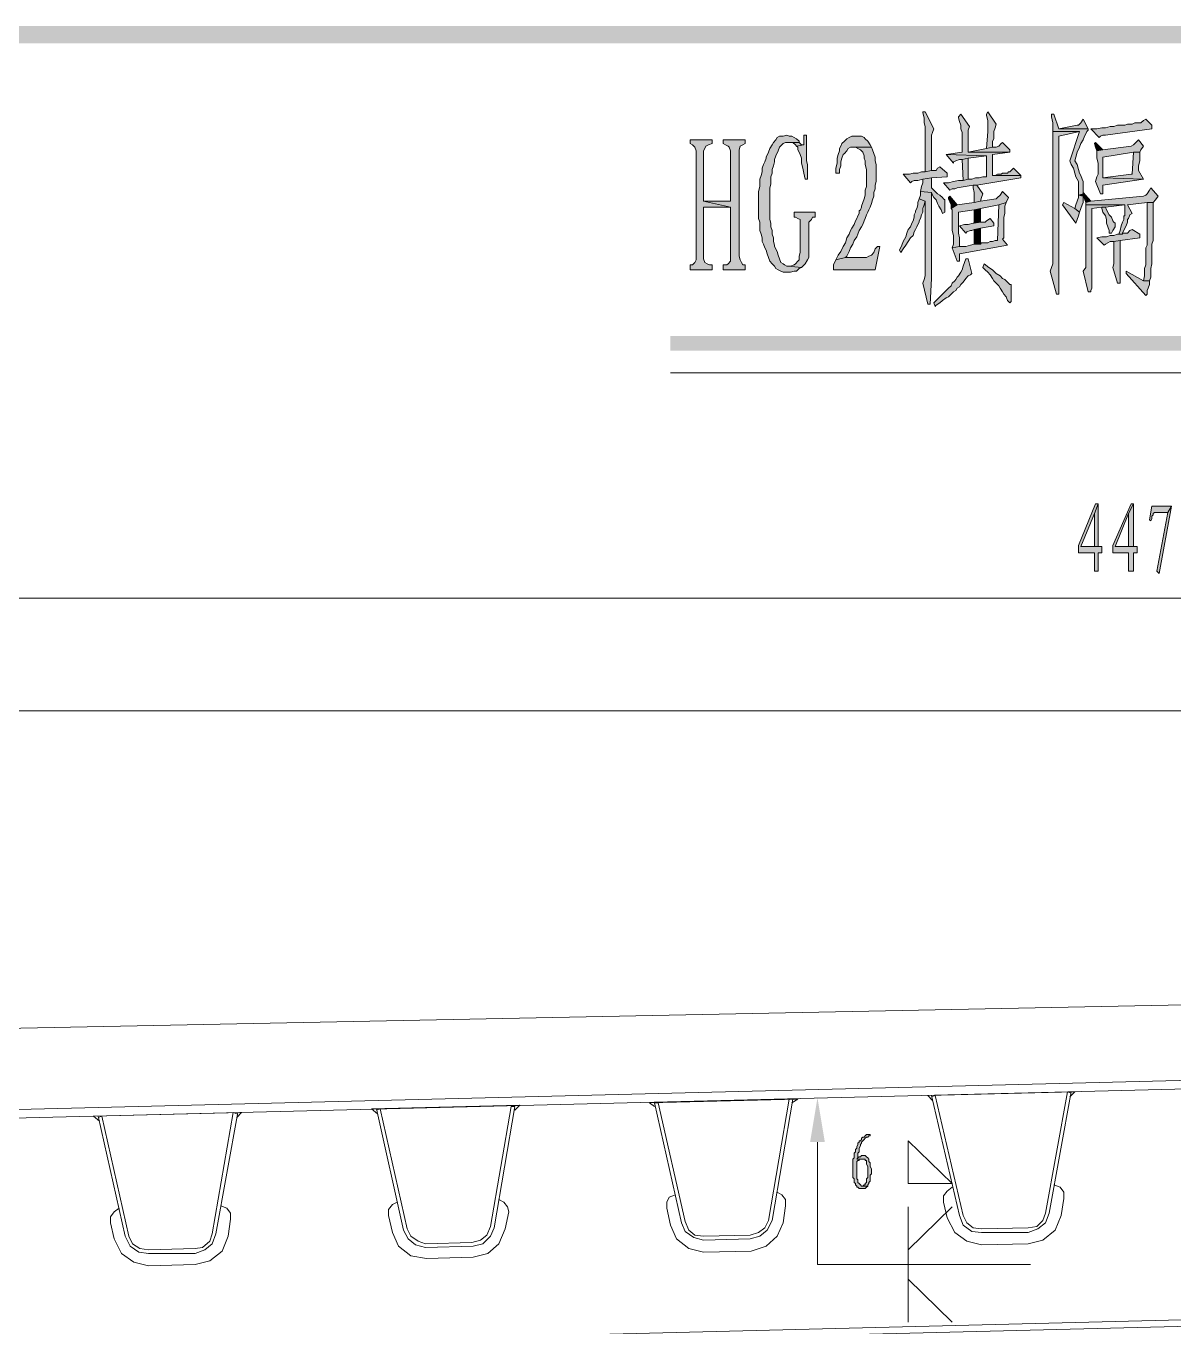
# Model space of a CAD drawing. Header units: millimetres. Extents: x 24 to 410, y 10 to 282.
# Drawn here: x 176.61 to 216.28, y 237.28 to 282.24 of the extents above; entities that cross this region are included whole.
import ezdxf

# ---------------------------------------------------------------- set-up
doc = ezdxf.new("R2010")
doc.units = ezdxf.units.MM

msp = doc.modelspace()

# ---------------------------------------------------------------- hatches: boundary and pattern name
h = msp.add_hatch(color=256)
h.dxf.hatch_style = 2
h.paths.add_polyline_path([(410.379333, 282.236333), (30.395333, 281.643667), (29.802667, 282.236333)])
h = msp.add_hatch(color=256)
h.dxf.hatch_style = 2
h.paths.add_polyline_path([(409.786667, 281.643667), (410.379333, 282.236333), (30.395333, 281.643667)])
h = msp.add_hatch(color=256)
h.dxf.hatch_style = 2
h.paths.add_polyline_path([(207.687333, 279.273), (207.602667, 279.273), (207.602667, 279.230667), (207.645, 279.061333), (207.645, 278.892), (207.687333, 278.765), (207.687333, 277.198667), (207.899, 277.241), (207.899, 277.495), (207.899, 277.622), (207.899, 278.468667), (207.941333, 278.553333), (207.983667, 278.680333)])
h = msp.add_hatch(color=256)
h.dxf.hatch_style = 2
h.paths.add_polyline_path([(209.846333, 279.273), (209.804, 279.188333), (209.804, 279.146), (209.846333, 278.976667), (209.846333, 278.595667), (209.804, 278.003), (210.015667, 278.045333), (210.015667, 278.257), (210.058, 278.341667), (210.058, 278.595667), (210.100333, 278.722667), (210.142667, 278.849667)])
h = msp.add_hatch(color=256)
h.dxf.hatch_style = 2
h.paths.add_polyline_path([(208.915, 279.188333), (208.830333, 279.103667), (208.830333, 279.061333), (208.872667, 278.934333), (208.915, 278.807333), (208.915, 278.680333), (208.957333, 278.553333), (208.957333, 277.876), (208.407, 277.791333), (209.804, 277.749), (209.804, 277.029333), (209.677, 277.029333), (209.55, 276.987), (209.423, 276.987), (209.296, 276.944667), (209.169, 276.944667), (208.999667, 276.902333), (208.830333, 276.902333), (208.661, 276.86), (208.491667, 276.817667), (208.322333, 276.817667), (208.534, 276.563667), (208.618667, 276.606), (208.703333, 276.606), (208.788, 276.648333), (209.338333, 276.733), (209.465333, 276.733), (210.989333, 276.987), (210.989333, 277.071667), (210.015667, 277.071667), (210.015667, 277.791333), (210.608333, 277.876), (209.169, 277.876), (209.169, 278.045333), (209.169, 278.638), (209.211333, 278.765)])
h = msp.add_hatch(color=256)
h.dxf.hatch_style = 2
h.paths.add_polyline_path([(212.132333, 279.188333), (212.047667, 279.188333), (212.047667, 279.103667), (212.09, 278.892), (212.09, 278.595667), (213.021333, 278.595667), (212.682667, 277.579667), (212.725, 277.452667), (212.809667, 277.325667), (212.852, 277.156333), (212.894333, 277.029333), (212.936667, 276.944667), (212.979, 276.86), (212.979, 276.394333), (213.148333, 276.436667), (213.148333, 276.86), (213.106, 276.944667), (213.063667, 277.071667), (213.021333, 277.156333), (212.979, 277.283333), (212.936667, 277.452667), (212.852, 277.579667), (212.894333, 277.706667), (212.936667, 277.876), (213.021333, 278.045333), (213.063667, 278.172333), (213.148333, 278.299333), (213.190667, 278.426333), (213.233, 278.511), (213.275333, 278.595667), (213.317667, 278.638), (213.317667, 278.680333), (212.301667, 278.680333)])
h = msp.add_hatch(color=256)
h.dxf.hatch_style = 2
h.paths.add_polyline_path([(213.148333, 279.019), (213.063667, 278.892), (212.979, 278.807333), (212.936667, 278.807333), (212.301667, 278.680333), (213.317667, 278.680333)])
h = msp.add_hatch(color=256)
h.dxf.hatch_style = 2
h.paths.add_polyline_path([(215.307333, 279.019), (215.222667, 278.976667), (215.138, 278.892), (214.926333, 278.892), (214.841667, 278.849667), (214.672333, 278.849667), (214.587667, 278.807333), (214.333667, 278.807333), (214.206667, 278.765), (214.079667, 278.765), (213.910333, 278.722667), (213.783333, 278.722667), (213.614, 278.680333), (213.402333, 278.680333), (213.698667, 278.384), (213.741, 278.426333), (213.825667, 278.468667), (213.910333, 278.468667), (215.519, 278.680333), (215.519, 278.807333)])
h = msp.add_hatch(color=256)
h.dxf.hatch_style = 2
h.paths.add_polyline_path([(200.321333, 278.299333), (199.559333, 278.299333), (199.559333, 278.172333), (199.644, 278.13), (199.728667, 278.045333), (199.771, 277.918333), (199.771, 274.150667), (199.728667, 274.066), (199.644, 273.981333), (199.559333, 273.981333), (199.559333, 273.812), (200.321333, 273.812), (200.321333, 273.981333), (200.236667, 273.981333), (200.152, 274.023667), (200.067333, 274.066), (200.025, 274.193), (200.025, 275.971), (200.956333, 275.971), (200.025, 276.182667), (200.025, 277.918333), (200.067333, 278.003), (200.109667, 278.087667), (200.194333, 278.13), (200.321333, 278.172333)])
h = msp.add_hatch(color=256)
h.dxf.hatch_style = 2
h.paths.add_polyline_path([(201.464333, 278.299333), (200.702333, 278.299333), (200.702333, 278.172333), (200.787, 278.13), (200.871667, 278.087667), (200.914, 278.045333), (200.956333, 277.918333), (200.956333, 276.182667), (200.025, 276.182667), (200.956333, 275.971), (200.956333, 274.108333), (200.871667, 274.023667), (200.829333, 273.981333), (200.702333, 273.981333), (200.702333, 273.812), (201.464333, 273.812), (201.464333, 273.981333), (201.379667, 273.981333), (201.337333, 274.066), (201.295, 274.150667), (201.252667, 274.277667), (201.252667, 277.960667), (201.295, 278.087667), (201.379667, 278.13), (201.464333, 278.172333)])
h = msp.add_hatch(color=256)
h.dxf.hatch_style = 2
h.paths.add_polyline_path([(202.903667, 278.468667), (202.776667, 278.426333), (202.649667, 278.426333), (202.565, 278.384), (202.522667, 278.299333), (202.438, 278.214667), (202.395667, 278.13), (202.311, 278.003), (202.268667, 277.876), (202.184, 277.706667), (202.184, 277.664333), (202.141667, 277.537333), (202.099333, 277.452667), (202.057, 277.325667), (202.057, 277.198667), (202.014667, 277.071667), (201.972333, 276.944667), (201.972333, 276.690667), (201.93, 276.521333), (201.93, 275.886333), (201.93, 275.759333), (201.93, 275.59), (201.972333, 275.463), (201.972333, 275.166667), (202.014667, 275.039667), (202.057, 274.912667), (202.057, 274.785667), (202.099333, 274.701), (202.141667, 274.574), (202.184, 274.489333), (202.226333, 274.362333), (202.268667, 274.235333), (202.311, 274.108333), (202.395667, 274.023667), (202.480333, 273.939), (202.522667, 273.854333), (202.607333, 273.812), (202.692, 273.769667), (202.776667, 273.727333), (203.030667, 273.727333), (203.157667, 273.769667), (203.242333, 273.769667), (203.327, 273.854333), (203.411667, 273.896667), (202.946, 273.939), (202.903667, 273.939), (202.819, 273.981333), (202.776667, 274.023667), (202.692, 274.066), (202.649667, 274.193), (202.607333, 274.32), (202.565, 274.447), (202.480333, 274.616333), (202.480333, 274.658667), (202.438, 274.785667), (202.438, 274.912667), (202.395667, 275.039667), (202.395667, 275.166667), (202.353333, 275.293667), (202.353333, 275.420667), (202.311, 275.547667), (202.311, 276.648333), (202.353333, 276.775333), (202.353333, 277.029333), (202.395667, 277.156333), (202.395667, 277.283333), (202.438, 277.410333), (202.480333, 277.537333), (202.480333, 277.622), (202.522667, 277.749), (202.607333, 277.918333), (202.649667, 278.045333), (202.734333, 278.13), (202.776667, 278.172333), (202.861333, 278.214667), (203.327, 278.214667), (203.327, 278.257), (203.242333, 278.341667), (203.157667, 278.384), (203.073, 278.426333), (202.988333, 278.426333)])
h = msp.add_hatch(color=256)
h.dxf.hatch_style = 2
h.paths.add_polyline_path([(203.581, 278.468667), (203.496333, 278.468667), (203.496333, 278.341667), (203.496333, 278.13), (203.242333, 278.087667), (203.284667, 278.045333), (203.284667, 277.960667), (203.327, 277.876), (203.369333, 277.791333), (203.411667, 277.664333), (203.411667, 277.495), (203.454, 277.325667), (203.496333, 277.156333), (203.538667, 276.944667), (203.623333, 276.944667), (203.623333, 277.029333), (203.623333, 277.452667), (203.581, 277.579667), (203.581, 278.045333), (203.581, 278.172333)])
h = msp.add_hatch(color=256)
h.dxf.hatch_style = 2
h.paths.add_polyline_path([(205.359, 278.426333), (205.147333, 278.426333), (205.062667, 278.384), (204.978, 278.341667), (204.893333, 278.257), (204.808667, 278.172333), (204.766333, 278.087667), (204.724, 278.003), (204.724, 277.918333), (204.681667, 277.791333), (204.639333, 277.664333), (204.639333, 277.495), (204.597, 277.325667), (204.597, 277.156333), (204.724, 277.156333), (204.724, 277.283333), (204.766333, 277.410333), (204.766333, 277.537333), (204.808667, 277.664333), (204.851, 277.791333), (204.893333, 277.833667), (204.978, 277.918333), (205.020333, 278.003), (205.105, 278.045333), (205.232, 278.045333), (205.824667, 278.045333), (205.782333, 278.13), (205.697667, 278.257), (205.613, 278.341667), (205.570667, 278.384), (205.486, 278.426333)])
h = msp.add_hatch(color=256)
h.dxf.hatch_style = 2
h.paths.add_polyline_path([(212.09, 278.595667), (212.09, 274.743333), (212.09, 274.616333), (212.09, 274.023667), (212.047667, 273.896667), (212.005333, 273.769667), (212.217, 272.965333), (212.301667, 272.965333), (212.301667, 273.05), (212.301667, 278.426333), (213.021333, 278.595667)])
h = msp.add_hatch(color=256)
h.dxf.hatch_style = 2
h.paths.add_polyline_path([(215.053333, 278.299333), (214.968667, 278.214667), (214.884, 278.13), (214.799333, 278.087667), (213.825667, 277.960667), (213.614, 277.918333), (213.614, 277.664333), (213.656333, 277.495), (213.656333, 277.114), (213.614, 277.029333), (213.571667, 276.86), (213.741, 276.436667), (213.825667, 276.436667), (213.825667, 276.521333), (213.825667, 276.733), (215.222667, 276.944667), (213.825667, 276.987), (213.825667, 277.241), (213.825667, 277.410333), (213.825667, 277.706667), (214.884, 277.876), (215.095667, 277.876), (215.138, 277.960667), (215.222667, 278.087667)])
h = msp.add_hatch(color=256)
h.dxf.hatch_style = 2
h.paths.add_polyline_path([(203.327, 278.214667), (202.903667, 278.214667), (202.988333, 278.214667), (203.115333, 278.214667), (203.2, 278.13), (203.242333, 278.087667), (203.496333, 278.13), (203.411667, 278.13)])
h = msp.add_hatch(color=256)
h.dxf.hatch_style = 2
h.paths.add_polyline_path([(205.824667, 278.045333), (205.232, 278.045333), (205.274333, 278.045333), (205.359, 278.003), (205.443667, 277.960667), (205.528333, 277.876), (205.570667, 277.749), (205.570667, 277.664333), (205.613, 277.579667), (205.613, 277.452667), (205.655333, 277.283333), (205.655333, 276.690667), (205.613, 276.563667), (205.613, 276.394333), (205.570667, 276.267333), (205.528333, 276.140333), (205.486, 276.013333), (205.486, 275.971), (205.443667, 275.886333), (205.401333, 275.844), (205.401333, 275.759333), (205.359, 275.674667), (205.316667, 275.59), (205.274333, 275.505333), (205.232, 275.378333), (205.147333, 275.251333), (205.105, 275.166667), (205.062667, 275.039667), (204.978, 274.912667), (204.935667, 274.743333), (204.851, 274.616333), (204.766333, 274.447), (204.681667, 274.32), (204.597, 274.150667), (204.935667, 274.235333), (204.978, 274.277667), (205.062667, 274.447), (205.105, 274.574), (205.189667, 274.701), (205.232, 274.828), (205.316667, 274.955), (205.359, 275.039667), (205.401333, 275.166667), (205.486, 275.293667), (205.528333, 275.378333), (205.570667, 275.505333), (205.613, 275.59), (205.655333, 275.717), (205.697667, 275.801667), (205.74, 275.886333), (205.782333, 275.971), (205.824667, 276.098), (205.867, 276.225), (205.909333, 276.352), (205.909333, 276.479), (205.951667, 276.606), (205.951667, 276.733), (205.994, 276.86), (205.994, 277.452667), (205.951667, 277.579667), (205.951667, 277.706667), (205.909333, 277.833667), (205.867, 277.960667)])
h = msp.add_hatch(color=256)
h.dxf.hatch_style = 2
h.paths.add_polyline_path([(210.354333, 278.214667), (210.312, 278.172333), (210.227333, 278.087667), (210.142667, 278.045333), (210.015667, 278.045333), (209.804, 278.003), (209.169, 277.876), (210.608333, 277.876), (210.608333, 277.960667)])
h = msp.add_hatch(color=256)
h.dxf.hatch_style = 2
h.paths.add_polyline_path([(213.571667, 278.214667), (213.529333, 278.172333), (213.571667, 278.045333), (213.614, 277.918333), (213.825667, 277.960667)])
h = msp.add_hatch(color=256)
h.dxf.hatch_style = 2
h.paths.add_polyline_path([(215.095667, 277.876), (214.884, 277.876), (214.841667, 277.114), (214.799333, 277.114), (213.825667, 276.987), (215.222667, 276.944667), (215.053333, 277.241), (215.053333, 277.410333), (215.095667, 277.579667)])
h = msp.add_hatch(color=256)
h.dxf.hatch_style = 2
h.paths.add_polyline_path([(208.407, 277.791333), (208.661, 277.495), (208.661, 277.537333), (208.745667, 277.579667), (208.872667, 277.622), (208.957333, 277.622), (209.169, 277.664333), (209.804, 277.749)])
h = msp.add_hatch(color=256)
h.dxf.hatch_style = 2
h.paths.add_polyline_path([(209.169, 277.664333), (208.957333, 277.622), (208.999667, 276.902333), (209.169, 276.944667)])
h = msp.add_hatch(color=256)
h.dxf.hatch_style = 2
h.paths.add_polyline_path([(208.195333, 277.368), (208.110667, 277.325667), (208.068333, 277.241), (207.899, 277.241), (207.687333, 277.198667), (207.560333, 277.198667), (207.433333, 277.156333), (207.264, 277.156333), (207.137, 277.114), (206.925333, 277.114), (207.179333, 276.817667), (207.221667, 276.86), (207.306333, 276.902333), (207.433333, 276.902333), (207.602667, 276.944667), (207.899, 276.987), (208.449333, 277.029333), (208.449333, 277.156333)])
h = msp.add_hatch(color=256)
h.dxf.hatch_style = 2
h.paths.add_polyline_path([(207.899, 276.987), (207.602667, 276.944667), (207.602667, 276.817667), (207.560333, 276.690667), (207.518, 276.521333), (207.899, 276.479), (207.941333, 276.394333), (207.983667, 276.309667), (208.068333, 276.225), (208.110667, 276.098), (208.153, 276.013333), (208.237667, 275.886333), (208.28, 275.759333), (208.364667, 275.801667), (208.364667, 276.225), (208.322333, 276.267333), (208.28, 276.309667), (208.195333, 276.394333), (208.110667, 276.436667), (207.983667, 276.563667), (207.899, 276.648333), (207.899, 276.690667), (207.899, 276.817667)])
h = msp.add_hatch(color=256)
h.dxf.hatch_style = 2
h.paths.add_polyline_path([(210.735333, 277.325667), (210.608333, 277.198667), (210.566, 277.198667), (210.523667, 277.156333), (210.354333, 277.156333), (210.312, 277.114), (210.185, 277.114), (210.100333, 277.071667), (210.015667, 277.071667), (210.989333, 277.071667)])
h = msp.add_hatch(color=256)
h.dxf.hatch_style = 2
h.paths.add_polyline_path([(207.518, 276.521333), (207.518, 276.394333), (207.475667, 276.267333), (207.687333, 276.182667), (207.687333, 273.600333), (207.645, 273.473333), (207.602667, 273.346333), (207.772, 272.626667), (207.856667, 272.626667), (207.899, 273.515667), (207.899, 276.479)])
h = msp.add_hatch(color=256)
h.dxf.hatch_style = 2
h.paths.add_polyline_path([(210.354333, 276.521333), (210.269667, 276.394333), (210.185, 276.309667), (210.142667, 276.267333), (209.592333, 276.182667), (209.380667, 276.140333), (208.788, 276.055667), (208.576333, 275.928667), (208.618667, 275.886333), (208.618667, 275.166667), (208.661, 274.997333), (208.661, 274.701), (208.618667, 274.574), (208.872667, 274.616333), (208.872667, 274.912667), (208.830333, 275.082), (208.830333, 275.251333), (208.830333, 275.801667), (209.380667, 275.886333), (209.592333, 275.928667), (210.227333, 276.055667), (210.481333, 276.140333), (210.566, 276.309667)])
h = msp.add_hatch(color=256)
h.dxf.hatch_style = 2
h.paths.add_polyline_path([(209.465333, 276.733), (209.338333, 276.733), (209.338333, 276.648333), (209.380667, 276.479), (209.380667, 276.140333), (209.592333, 276.182667), (209.634667, 276.309667), (209.677, 276.436667)])
h = msp.add_hatch(color=256)
h.dxf.hatch_style = 2
h.paths.add_polyline_path([(215.476667, 276.648333), (215.434333, 276.563667), (215.349667, 276.436667), (215.307333, 276.394333), (215.222667, 276.352), (213.402333, 276.182667), (213.233, 276.140333), (213.233, 276.055667), (214.587667, 276.055667), (214.587667, 275.674667), (214.545333, 275.674667), (214.545333, 275.547667), (214.503, 275.463), (214.460667, 275.336), (214.418333, 275.166667), (214.376, 275.039667), (214.503, 275.039667), (214.503, 275.082), (214.587667, 275.251333), (214.63, 275.336), (214.672333, 275.463), (214.672333, 275.547667), (214.714667, 275.59), (214.757, 275.717), (214.841667, 275.759333), (214.672333, 276.055667), (215.349667, 276.140333), (215.561333, 276.140333), (215.646, 276.225), (215.730667, 276.352)])
h = msp.add_hatch(color=256)
h.dxf.hatch_style = 2
h.paths.add_polyline_path([(207.475667, 276.267333), (207.433333, 276.140333), (207.433333, 276.055667), (207.391, 275.928667), (207.348667, 275.844), (207.348667, 275.801667), (207.306333, 275.717), (207.306333, 275.632333), (207.264, 275.505333), (207.221667, 275.420667), (207.179333, 275.293667), (207.094667, 275.209), (207.052333, 275.082), (207.01, 274.955), (206.925333, 274.785667), (206.883, 274.658667), (206.798333, 274.489333), (206.840667, 274.404667), (206.925333, 274.531667), (207.01, 274.658667), (207.094667, 274.785667), (207.179333, 274.912667), (207.264, 274.997333), (207.306333, 275.124333), (207.348667, 275.209), (207.391, 275.293667), (207.433333, 275.378333), (207.475667, 275.463), (207.475667, 275.505333), (207.518, 275.59), (207.560333, 275.717), (207.602667, 275.801667), (207.602667, 275.928667), (207.645, 276.055667), (207.687333, 276.182667)])
h = msp.add_hatch(color=256)
h.dxf.hatch_style = 2
h.paths.add_polyline_path([(208.534, 276.352), (208.491667, 276.309667), (208.491667, 276.267333), (208.576333, 276.055667), (208.576333, 275.928667), (208.788, 276.055667)])
h = msp.add_hatch(color=256)
h.dxf.hatch_style = 2
h.paths.add_polyline_path([(210.481333, 276.140333), (210.227333, 276.055667), (210.185, 274.828), (210.100333, 274.828), (210.015667, 274.785667), (209.931, 274.785667), (209.846333, 274.743333), (209.634667, 274.743333), (209.592333, 274.701), (209.380667, 274.701), (209.253667, 274.658667), (209.084333, 274.616333), (208.872667, 274.616333), (208.618667, 274.574), (208.788, 274.108333), (208.872667, 274.108333), (208.872667, 274.193), (208.872667, 274.362333), (210.523667, 274.658667), (210.354333, 274.870333), (210.396667, 274.912667), (210.396667, 275.632333), (210.439, 275.759333), (210.439, 276.013333)])
h = msp.add_hatch(color=256)
h.dxf.hatch_style = 2
h.paths.add_polyline_path([(212.471, 276.140333), (212.428667, 276.055667), (212.894333, 275.420667), (212.936667, 275.547667), (212.979, 275.674667), (213.021333, 275.801667), (212.852, 275.928667)])
h = msp.add_hatch(color=256)
h.dxf.hatch_style = 2
h.paths.add_polyline_path([(212.979, 276.394333), (212.979, 276.309667), (212.936667, 276.182667), (212.894333, 276.055667), (212.852, 275.928667), (213.021333, 275.801667), (213.063667, 275.928667), (213.106, 276.055667), (213.148333, 276.140333), (213.148333, 276.352)])
h = msp.add_hatch(color=256)
h.dxf.hatch_style = 2
h.paths.add_polyline_path([(213.148333, 276.479), (213.148333, 276.436667), (212.979, 276.394333), (213.148333, 276.352), (213.190667, 276.267333), (213.233, 276.140333), (213.402333, 276.182667)])
h = msp.add_hatch(color=256)
h.dxf.hatch_style = 2
h.paths.add_polyline_path([(213.233, 276.055667), (213.233, 273.896667), (213.148333, 273.769667), (213.317667, 273.05), (213.402333, 273.05), (213.402333, 273.092333), (213.444667, 273.177), (213.444667, 273.388667), (213.444667, 273.515667), (213.444667, 275.928667), (213.783333, 275.971), (213.910333, 275.971), (214.587667, 276.055667)])
h = msp.add_hatch(color=256)
h.dxf.hatch_style = 2
h.paths.add_polyline_path([(215.561333, 276.140333), (215.349667, 276.140333), (215.349667, 275.928667), (215.349667, 274.658667), (215.307333, 274.574), (215.307333, 273.981333), (215.265, 273.854333), (215.265, 273.600333), (215.222667, 273.431), (215.434333, 273.431), (215.476667, 273.558), (215.476667, 273.854333), (215.519, 274.023667), (215.519, 274.701), (215.561333, 274.828)])
h = msp.add_hatch(color=256)
h.dxf.hatch_style = 2
h.paths.add_polyline_path([(203.877333, 275.801667), (203.157667, 275.801667), (203.157667, 275.632333), (203.2, 275.632333), (203.284667, 275.59), (203.369333, 275.547667), (203.369333, 274.404667), (203.327, 274.277667), (203.327, 274.150667), (203.284667, 274.108333), (203.2, 274.023667), (203.157667, 273.981333), (203.030667, 273.939), (202.946, 273.939), (203.411667, 273.896667), (203.454, 273.939), (203.538667, 274.023667), (203.623333, 274.150667), (203.665667, 274.235333), (203.665667, 275.463), (203.750333, 275.547667), (203.792667, 275.632333), (203.877333, 275.632333)])
h = msp.add_hatch(color=256)
h.dxf.hatch_style = 2
h.paths.add_polyline_path([(209.592333, 275.928667), (209.380667, 275.886333), (209.380667, 275.420667), (209.592333, 275.463)])
h = msp.add_hatch(color=256)
h.dxf.hatch_style = 2
h.paths.add_polyline_path([(213.910333, 275.971), (213.783333, 275.971), (213.783333, 275.928667), (213.825667, 275.801667), (213.910333, 275.674667), (213.952667, 275.547667), (213.952667, 275.420667), (213.995, 275.293667), (214.037333, 275.166667), (214.037333, 275.082), (214.122, 275.082), (214.164333, 275.166667), (214.249, 275.293667), (214.249, 275.420667), (214.206667, 275.463), (214.164333, 275.505333), (214.122, 275.632333), (214.037333, 275.717), (213.952667, 275.886333)])
h = msp.add_hatch(color=256)
h.dxf.hatch_style = 2
h.paths.add_polyline_path([(209.931, 275.59), (209.804, 275.505333), (209.761667, 275.463), (209.592333, 275.463), (209.380667, 275.420667), (209.338333, 275.420667), (209.169, 275.378333), (209.042, 275.378333), (208.872667, 275.336), (209.084333, 275.082), (209.126667, 275.124333), (209.253667, 275.166667), (209.296, 275.166667), (209.380667, 275.209), (209.592333, 275.251333), (210.058, 275.336), (210.058, 275.420667)])
h = msp.add_hatch(color=256)
h.dxf.hatch_style = 2
h.paths.add_polyline_path([(209.592333, 275.251333), (209.380667, 275.209), (209.380667, 274.701), (209.592333, 274.701)])
h = msp.add_hatch(color=256)
h.dxf.hatch_style = 2
h.paths.add_polyline_path([(214.841667, 275.209), (214.757, 275.166667), (214.672333, 275.082), (214.503, 275.082), (214.503, 275.039667), (214.333667, 275.039667), (214.206667, 274.997333), (214.079667, 274.997333), (213.952667, 274.955), (213.783333, 274.955), (213.614, 274.912667), (213.868, 274.658667), (213.910333, 274.701), (213.995, 274.743333), (214.079667, 274.785667), (214.206667, 274.785667), (214.418333, 274.828), (215.095667, 274.912667), (215.095667, 275.039667)])
h = msp.add_hatch(color=256)
h.dxf.hatch_style = 2
h.paths.add_polyline_path([(214.418333, 274.828), (214.206667, 274.785667), (214.206667, 274.023667), (214.164333, 273.896667), (214.333667, 273.346333), (214.418333, 273.346333), (214.418333, 273.896667)])
h = msp.add_hatch(color=256)
h.dxf.hatch_style = 2
h.paths.add_polyline_path([(206.121, 274.616333), (206.036333, 274.616333), (205.951667, 274.531667), (205.909333, 274.404667), (205.824667, 274.32), (205.74, 274.277667), (205.655333, 274.235333), (204.935667, 274.235333), (204.597, 274.150667), (204.512333, 273.981333), (204.512333, 273.812), (205.951667, 273.812)])
h = msp.add_hatch(color=256)
h.dxf.hatch_style = 2
h.paths.add_polyline_path([(209.084333, 274.193), (209.042, 274.066), (208.999667, 273.939), (208.957333, 273.812), (208.915, 273.727333), (208.830333, 273.600333), (208.788, 273.558), (208.745667, 273.473333), (208.703333, 273.431), (208.618667, 273.346333), (208.576333, 273.261667), (208.491667, 273.177), (208.407, 273.092333), (208.322333, 273.007667), (208.195333, 272.880667), (208.110667, 272.796), (207.983667, 272.669), (208.026, 272.542), (208.068333, 272.584333), (208.195333, 272.669), (208.28, 272.753667), (208.407, 272.838333), (208.491667, 272.880667), (208.576333, 272.965333), (208.661, 273.05), (208.745667, 273.092333), (208.788, 273.177), (208.872667, 273.219333), (208.915, 273.304), (208.957333, 273.346333), (208.999667, 273.388667), (209.084333, 273.515667), (209.169, 273.600333), (209.253667, 273.642667), (209.296, 273.685), (209.169, 274.193)])
h = msp.add_hatch(color=256)
h.dxf.hatch_style = 2
h.paths.add_polyline_path([(209.719333, 274.023667), (209.677, 273.896667), (209.761667, 273.812), (209.846333, 273.727333), (209.931, 273.642667), (210.015667, 273.515667), (210.058, 273.431), (210.142667, 273.346333), (210.227333, 273.261667), (210.269667, 273.177), (210.354333, 273.05), (210.396667, 272.965333), (210.481333, 272.880667), (210.523667, 272.753667), (210.608333, 272.669), (210.650667, 272.711333), (210.650667, 273.304), (210.608333, 273.304), (210.566, 273.346333), (210.523667, 273.388667), (210.439, 273.473333), (210.354333, 273.515667), (210.269667, 273.600333), (210.142667, 273.685), (210.015667, 273.812), (209.888667, 273.896667)])
h = msp.add_hatch(color=256)
h.dxf.hatch_style = 2
h.paths.add_polyline_path([(214.63, 273.769667), (214.63, 273.685), (215.307333, 272.923), (215.349667, 272.965333), (215.349667, 273.092333), (215.392, 273.177), (215.434333, 273.304), (215.434333, 273.431), (215.222667, 273.431)])
h = msp.add_hatch(color=256)
h.dxf.hatch_style = 2
h.paths.add_polyline_path([(198.882, 271.526), (198.882, 271.018), (243.289667, 271.526)])
h = msp.add_hatch(color=256)
h.dxf.hatch_style = 2
h.paths.add_polyline_path([(198.882, 271.018), (243.289667, 271.526), (243.289667, 271.018)])
h = msp.add_hatch(color=256)
h.dxf.hatch_style = 2
h.paths.add_polyline_path([(213.656333, 265.726333), (213.571667, 265.726333), (212.979, 264.287), (212.979, 264.033), (213.529333, 264.033), (213.529333, 263.398), (213.656333, 263.398), (213.656333, 264.033), (213.783333, 264.033), (213.783333, 264.244667), (213.656333, 264.244667), (213.063667, 264.244667), (213.529333, 265.387667)])
h = msp.add_hatch(color=256)
h.dxf.hatch_style = 2
h.paths.add_polyline_path([(213.656333, 265.726333), (213.529333, 265.387667), (213.529333, 264.244667), (213.063667, 264.244667), (213.656333, 264.244667)])
h = msp.add_hatch(color=256)
h.dxf.hatch_style = 2
h.paths.add_polyline_path([(214.884, 265.726333), (214.799333, 265.726333), (214.164333, 264.287), (214.164333, 264.033), (214.714667, 264.033), (214.714667, 263.398), (214.884, 263.398), (214.884, 264.033), (215.011, 264.033), (215.011, 264.244667), (214.884, 264.244667), (214.249, 264.244667), (214.714667, 265.387667)])
h = msp.add_hatch(color=256)
h.dxf.hatch_style = 2
h.paths.add_polyline_path([(214.884, 265.726333), (214.714667, 265.387667), (214.714667, 264.244667), (214.249, 264.244667), (214.884, 264.244667)])
h = msp.add_hatch(color=256)
h.dxf.hatch_style = 2
h.paths.add_polyline_path([(216.196333, 265.641667), (215.519, 265.641667), (215.434333, 265.176), (215.476667, 265.133667), (215.519, 265.218333), (215.519, 265.303), (215.561333, 265.345333), (215.561333, 265.387667), (215.603667, 265.43), (216.069333, 265.43)])
h = msp.add_hatch(color=256)
h.dxf.hatch_style = 2
h.paths.add_polyline_path([(216.196333, 265.641667), (216.069333, 265.43), (215.688333, 263.398), (215.773, 263.313333)])
h = msp.add_hatch(color=256)
h.dxf.hatch_style = 2
h.paths.add_polyline_path([(203.708, 243.670667), (203.962, 245.194667), (204.216, 243.670667)])
h = msp.add_hatch(color=256)
h.dxf.hatch_style = 2
h.paths.add_polyline_path([(205.782333, 243.924667), (205.655333, 243.924667), (205.613, 243.882333), (205.570667, 243.84), (205.528333, 243.84), (205.486, 243.797667), (205.486, 243.755333), (205.443667, 243.713), (205.401333, 243.713), (205.401333, 243.670667), (205.359, 243.628333), (205.359, 243.586), (205.316667, 243.501333), (205.316667, 243.459), (205.274333, 243.416667), (205.274333, 243.332), (205.232, 243.289667), (205.232, 243.120333), (205.189667, 243.078), (205.189667, 243.035667), (205.189667, 242.443), (205.232, 242.400667), (205.232, 242.273667), (205.274333, 242.231333), (205.274333, 242.189), (205.316667, 242.146667), (205.316667, 242.104333), (205.359, 242.104333), (205.401333, 242.062), (205.613, 242.062), (205.655333, 242.104333), (205.697667, 242.146667), (205.486, 242.146667), (205.443667, 242.189), (205.401333, 242.231333), (205.359, 242.273667), (205.359, 242.358333), (205.316667, 242.400667), (205.316667, 242.993333), (205.359, 243.035667), (205.401333, 243.035667), (205.401333, 243.078), (205.570667, 243.078), (205.316667, 243.078), (205.359, 243.120333), (205.359, 243.289667), (205.401333, 243.332), (205.401333, 243.459), (205.443667, 243.543667), (205.443667, 243.586), (205.486, 243.628333), (205.486, 243.670667), (205.528333, 243.713), (205.570667, 243.755333), (205.613, 243.797667), (205.655333, 243.84), (205.697667, 243.84), (205.74, 243.882333), (205.782333, 243.882333)])
h = msp.add_hatch(color=256)
h.dxf.hatch_style = 2
h.paths.add_polyline_path([(205.570667, 243.205), (205.486, 243.205), (205.443667, 243.162667), (205.401333, 243.162667), (205.359, 243.120333), (205.316667, 243.078), (205.613, 243.078), (205.613, 243.035667), (205.655333, 243.035667), (205.655333, 242.993333), (205.655333, 242.908667), (205.697667, 242.824), (205.697667, 242.443), (205.655333, 242.400667), (205.655333, 242.358333), (205.655333, 242.316), (205.655333, 242.273667), (205.613, 242.231333), (205.613, 242.189), (205.570667, 242.189), (205.528333, 242.146667), (205.486, 242.146667), (205.697667, 242.146667), (205.697667, 242.189), (205.74, 242.231333), (205.74, 242.273667), (205.782333, 242.316), (205.782333, 242.527667), (205.824667, 242.57), (205.824667, 242.739333), (205.782333, 242.824), (205.782333, 242.951), (205.74, 242.993333), (205.74, 243.078), (205.697667, 243.120333), (205.655333, 243.162667), (205.613, 243.205)])

# ---------------------------------------------------------------- linework, layer by layer
at = {"lineweight": 0}
for points in [[(207.687333, 279.273), (207.602667, 279.273), (207.602667, 279.230667), (207.645, 279.061333), (207.645, 278.892), (207.687333, 278.765), (207.687333, 277.198667), (207.899, 277.241), (207.899, 277.495), (207.899, 277.622), (207.899, 278.468667), (207.941333, 278.553333), (207.983667, 278.680333)], [(209.846333, 279.273), (209.804, 279.188333), (209.804, 279.146), (209.846333, 278.976667), (209.846333, 278.595667), (209.804, 278.003), (210.015667, 278.045333), (210.015667, 278.257), (210.058, 278.341667), (210.058, 278.595667), (210.100333, 278.722667), (210.142667, 278.849667)], [(208.915, 279.188333), (208.830333, 279.103667), (208.830333, 279.061333), (208.872667, 278.934333), (208.915, 278.807333), (208.915, 278.680333), (208.957333, 278.553333), (208.957333, 277.876), (208.407, 277.791333), (209.804, 277.749), (209.804, 277.029333), (209.677, 277.029333), (209.55, 276.987), (209.423, 276.987), (209.296, 276.944667), (209.169, 276.944667), (208.999667, 276.902333), (208.830333, 276.902333), (208.661, 276.86), (208.491667, 276.817667), (208.322333, 276.817667), (208.534, 276.563667), (208.618667, 276.606), (208.703333, 276.606), (208.788, 276.648333), (209.338333, 276.733), (209.465333, 276.733), (210.989333, 276.987), (210.989333, 277.071667), (210.015667, 277.071667), (210.015667, 277.791333), (210.608333, 277.876), (209.169, 277.876), (209.169, 278.045333), (209.169, 278.638), (209.211333, 278.765)], [(212.132333, 279.188333), (212.047667, 279.188333), (212.047667, 279.103667), (212.09, 278.892), (212.09, 278.595667), (213.021333, 278.595667), (212.682667, 277.579667), (212.725, 277.452667), (212.809667, 277.325667), (212.852, 277.156333), (212.894333, 277.029333), (212.936667, 276.944667), (212.979, 276.86), (212.979, 276.394333), (213.148333, 276.436667), (213.148333, 276.86), (213.106, 276.944667), (213.063667, 277.071667), (213.021333, 277.156333), (212.979, 277.283333), (212.936667, 277.452667), (212.852, 277.579667), (212.894333, 277.706667), (212.936667, 277.876), (213.021333, 278.045333), (213.063667, 278.172333), (213.148333, 278.299333), (213.190667, 278.426333), (213.233, 278.511), (213.275333, 278.595667), (213.317667, 278.638), (213.317667, 278.680333), (212.301667, 278.680333)], [(213.148333, 279.019), (213.063667, 278.892), (212.979, 278.807333), (212.936667, 278.807333), (212.301667, 278.680333), (213.317667, 278.680333)], [(215.307333, 279.019), (215.222667, 278.976667), (215.138, 278.892), (214.926333, 278.892), (214.841667, 278.849667), (214.672333, 278.849667), (214.587667, 278.807333), (214.333667, 278.807333), (214.206667, 278.765), (214.079667, 278.765), (213.910333, 278.722667), (213.783333, 278.722667), (213.614, 278.680333), (213.402333, 278.680333), (213.698667, 278.384), (213.741, 278.426333), (213.825667, 278.468667), (213.910333, 278.468667), (215.519, 278.680333), (215.519, 278.807333)], [(200.321333, 278.299333), (199.559333, 278.299333), (199.559333, 278.172333), (199.644, 278.13), (199.728667, 278.045333), (199.771, 277.918333), (199.771, 274.150667), (199.728667, 274.066), (199.644, 273.981333), (199.559333, 273.981333), (199.559333, 273.812), (200.321333, 273.812), (200.321333, 273.981333), (200.236667, 273.981333), (200.152, 274.023667), (200.067333, 274.066), (200.025, 274.193), (200.025, 275.971), (200.956333, 275.971), (200.025, 276.182667), (200.025, 277.918333), (200.067333, 278.003), (200.109667, 278.087667), (200.194333, 278.13), (200.321333, 278.172333)], [(201.464333, 278.299333), (200.702333, 278.299333), (200.702333, 278.172333), (200.787, 278.13), (200.871667, 278.087667), (200.914, 278.045333), (200.956333, 277.918333), (200.956333, 276.182667), (200.025, 276.182667), (200.956333, 275.971), (200.956333, 274.108333), (200.871667, 274.023667), (200.829333, 273.981333), (200.702333, 273.981333), (200.702333, 273.812), (201.464333, 273.812), (201.464333, 273.981333), (201.379667, 273.981333), (201.337333, 274.066), (201.295, 274.150667), (201.252667, 274.277667), (201.252667, 277.960667), (201.295, 278.087667), (201.379667, 278.13), (201.464333, 278.172333)], [(202.903667, 278.468667), (202.776667, 278.426333), (202.649667, 278.426333), (202.565, 278.384), (202.522667, 278.299333), (202.438, 278.214667), (202.395667, 278.13), (202.311, 278.003), (202.268667, 277.876), (202.184, 277.706667), (202.184, 277.664333), (202.141667, 277.537333), (202.099333, 277.452667), (202.057, 277.325667), (202.057, 277.198667), (202.014667, 277.071667), (201.972333, 276.944667), (201.972333, 276.690667), (201.93, 276.521333), (201.93, 275.886333), (201.93, 275.759333), (201.93, 275.59), (201.972333, 275.463), (201.972333, 275.166667), (202.014667, 275.039667), (202.057, 274.912667), (202.057, 274.785667), (202.099333, 274.701), (202.141667, 274.574), (202.184, 274.489333), (202.226333, 274.362333), (202.268667, 274.235333), (202.311, 274.108333), (202.395667, 274.023667), (202.480333, 273.939), (202.522667, 273.854333), (202.607333, 273.812), (202.692, 273.769667), (202.776667, 273.727333), (203.030667, 273.727333), (203.157667, 273.769667), (203.242333, 273.769667), (203.327, 273.854333), (203.411667, 273.896667), (202.946, 273.939), (202.903667, 273.939), (202.819, 273.981333), (202.776667, 274.023667), (202.692, 274.066), (202.649667, 274.193), (202.607333, 274.32), (202.565, 274.447), (202.480333, 274.616333), (202.480333, 274.658667), (202.438, 274.785667), (202.438, 274.912667), (202.395667, 275.039667), (202.395667, 275.166667), (202.353333, 275.293667), (202.353333, 275.420667), (202.311, 275.547667), (202.311, 276.648333), (202.353333, 276.775333), (202.353333, 277.029333), (202.395667, 277.156333), (202.395667, 277.283333), (202.438, 277.410333), (202.480333, 277.537333), (202.480333, 277.622), (202.522667, 277.749), (202.607333, 277.918333), (202.649667, 278.045333), (202.734333, 278.13), (202.776667, 278.172333), (202.861333, 278.214667), (203.327, 278.214667), (203.327, 278.257), (203.242333, 278.341667), (203.157667, 278.384), (203.073, 278.426333), (202.988333, 278.426333)], [(203.581, 278.468667), (203.496333, 278.468667), (203.496333, 278.341667), (203.496333, 278.13), (203.242333, 278.087667), (203.284667, 278.045333), (203.284667, 277.960667), (203.327, 277.876), (203.369333, 277.791333), (203.411667, 277.664333), (203.411667, 277.495), (203.454, 277.325667), (203.496333, 277.156333), (203.538667, 276.944667), (203.623333, 276.944667), (203.623333, 277.029333), (203.623333, 277.452667), (203.581, 277.579667), (203.581, 278.045333), (203.581, 278.172333)], [(205.359, 278.426333), (205.147333, 278.426333), (205.062667, 278.384), (204.978, 278.341667), (204.893333, 278.257), (204.808667, 278.172333), (204.766333, 278.087667), (204.724, 278.003), (204.724, 277.918333), (204.681667, 277.791333), (204.639333, 277.664333), (204.639333, 277.495), (204.597, 277.325667), (204.597, 277.156333), (204.724, 277.156333), (204.724, 277.283333), (204.766333, 277.410333), (204.766333, 277.537333), (204.808667, 277.664333), (204.851, 277.791333), (204.893333, 277.833667), (204.978, 277.918333), (205.020333, 278.003), (205.105, 278.045333), (205.232, 278.045333), (205.824667, 278.045333), (205.782333, 278.13), (205.697667, 278.257), (205.613, 278.341667), (205.570667, 278.384), (205.486, 278.426333)], [(212.09, 278.595667), (212.09, 274.743333), (212.09, 274.616333), (212.09, 274.023667), (212.047667, 273.896667), (212.005333, 273.769667), (212.217, 272.965333), (212.301667, 272.965333), (212.301667, 273.05), (212.301667, 278.426333), (213.021333, 278.595667)], [(215.053333, 278.299333), (214.968667, 278.214667), (214.884, 278.13), (214.799333, 278.087667), (213.825667, 277.960667), (213.614, 277.918333), (213.614, 277.664333), (213.656333, 277.495), (213.656333, 277.114), (213.614, 277.029333), (213.571667, 276.86), (213.741, 276.436667), (213.825667, 276.436667), (213.825667, 276.521333), (213.825667, 276.733), (215.222667, 276.944667), (213.825667, 276.987), (213.825667, 277.241), (213.825667, 277.410333), (213.825667, 277.706667), (214.884, 277.876), (215.095667, 277.876), (215.138, 277.960667), (215.222667, 278.087667)], [(203.327, 278.214667), (202.903667, 278.214667), (202.988333, 278.214667), (203.115333, 278.214667), (203.2, 278.13), (203.242333, 278.087667), (203.496333, 278.13), (203.411667, 278.13)], [(205.824667, 278.045333), (205.232, 278.045333), (205.274333, 278.045333), (205.359, 278.003), (205.443667, 277.960667), (205.528333, 277.876), (205.570667, 277.749), (205.570667, 277.664333), (205.613, 277.579667), (205.613, 277.452667), (205.655333, 277.283333), (205.655333, 276.690667), (205.613, 276.563667), (205.613, 276.394333), (205.570667, 276.267333), (205.528333, 276.140333), (205.486, 276.013333), (205.486, 275.971), (205.443667, 275.886333), (205.401333, 275.844), (205.401333, 275.759333), (205.359, 275.674667), (205.316667, 275.59), (205.274333, 275.505333), (205.232, 275.378333), (205.147333, 275.251333), (205.105, 275.166667), (205.062667, 275.039667), (204.978, 274.912667), (204.935667, 274.743333), (204.851, 274.616333), (204.766333, 274.447), (204.681667, 274.32), (204.597, 274.150667), (204.935667, 274.235333), (204.978, 274.277667), (205.062667, 274.447), (205.105, 274.574), (205.189667, 274.701), (205.232, 274.828), (205.316667, 274.955), (205.359, 275.039667), (205.401333, 275.166667), (205.486, 275.293667), (205.528333, 275.378333), (205.570667, 275.505333), (205.613, 275.59), (205.655333, 275.717), (205.697667, 275.801667), (205.74, 275.886333), (205.782333, 275.971), (205.824667, 276.098), (205.867, 276.225), (205.909333, 276.352), (205.909333, 276.479), (205.951667, 276.606), (205.951667, 276.733), (205.994, 276.86), (205.994, 277.452667), (205.951667, 277.579667), (205.951667, 277.706667), (205.909333, 277.833667), (205.867, 277.960667)], [(210.354333, 278.214667), (210.312, 278.172333), (210.227333, 278.087667), (210.142667, 278.045333), (210.015667, 278.045333), (209.804, 278.003), (209.169, 277.876), (210.608333, 277.876), (210.608333, 277.960667)], [(213.571667, 278.214667), (213.529333, 278.172333), (213.571667, 278.045333), (213.614, 277.918333), (213.825667, 277.960667)], [(215.095667, 277.876), (214.884, 277.876), (214.841667, 277.114), (214.799333, 277.114), (213.825667, 276.987), (215.222667, 276.944667), (215.053333, 277.241), (215.053333, 277.410333), (215.095667, 277.579667)], [(208.407, 277.791333), (208.661, 277.495), (208.661, 277.537333), (208.745667, 277.579667), (208.872667, 277.622), (208.957333, 277.622), (209.169, 277.664333), (209.804, 277.749)], [(209.169, 277.664333), (208.957333, 277.622), (208.999667, 276.902333), (209.169, 276.944667)], [(208.195333, 277.368), (208.110667, 277.325667), (208.068333, 277.241), (207.899, 277.241), (207.687333, 277.198667), (207.560333, 277.198667), (207.433333, 277.156333), (207.264, 277.156333), (207.137, 277.114), (206.925333, 277.114), (207.179333, 276.817667), (207.221667, 276.86), (207.306333, 276.902333), (207.433333, 276.902333), (207.602667, 276.944667), (207.899, 276.987), (208.449333, 277.029333), (208.449333, 277.156333)], [(207.899, 276.987), (207.602667, 276.944667), (207.602667, 276.817667), (207.560333, 276.690667), (207.518, 276.521333), (207.899, 276.479), (207.941333, 276.394333), (207.983667, 276.309667), (208.068333, 276.225), (208.110667, 276.098), (208.153, 276.013333), (208.237667, 275.886333), (208.28, 275.759333), (208.364667, 275.801667), (208.364667, 276.225), (208.322333, 276.267333), (208.28, 276.309667), (208.195333, 276.394333), (208.110667, 276.436667), (207.983667, 276.563667), (207.899, 276.648333), (207.899, 276.690667), (207.899, 276.817667)], [(210.735333, 277.325667), (210.608333, 277.198667), (210.566, 277.198667), (210.523667, 277.156333), (210.354333, 277.156333), (210.312, 277.114), (210.185, 277.114), (210.100333, 277.071667), (210.015667, 277.071667), (210.989333, 277.071667)], [(207.518, 276.521333), (207.518, 276.394333), (207.475667, 276.267333), (207.687333, 276.182667), (207.687333, 273.600333), (207.645, 273.473333), (207.602667, 273.346333), (207.772, 272.626667), (207.856667, 272.626667), (207.899, 273.515667), (207.899, 276.479)], [(210.354333, 276.521333), (210.269667, 276.394333), (210.185, 276.309667), (210.142667, 276.267333), (209.592333, 276.182667), (209.380667, 276.140333), (208.788, 276.055667), (208.576333, 275.928667), (208.618667, 275.886333), (208.618667, 275.166667), (208.661, 274.997333), (208.661, 274.701), (208.618667, 274.574), (208.872667, 274.616333), (208.872667, 274.912667), (208.830333, 275.082), (208.830333, 275.251333), (208.830333, 275.801667), (209.380667, 275.886333), (209.592333, 275.928667), (210.227333, 276.055667), (210.481333, 276.140333), (210.566, 276.309667)], [(209.465333, 276.733), (209.338333, 276.733), (209.338333, 276.648333), (209.380667, 276.479), (209.380667, 276.140333), (209.592333, 276.182667), (209.634667, 276.309667), (209.677, 276.436667)], [(215.476667, 276.648333), (215.434333, 276.563667), (215.349667, 276.436667), (215.307333, 276.394333), (215.222667, 276.352), (213.402333, 276.182667), (213.233, 276.140333), (213.233, 276.055667), (214.587667, 276.055667), (214.587667, 275.674667), (214.545333, 275.674667), (214.545333, 275.547667), (214.503, 275.463), (214.460667, 275.336), (214.418333, 275.166667), (214.376, 275.039667), (214.503, 275.039667), (214.503, 275.082), (214.587667, 275.251333), (214.63, 275.336), (214.672333, 275.463), (214.672333, 275.547667), (214.714667, 275.59), (214.757, 275.717), (214.841667, 275.759333), (214.672333, 276.055667), (215.349667, 276.140333), (215.561333, 276.140333), (215.646, 276.225), (215.730667, 276.352)], [(207.475667, 276.267333), (207.433333, 276.140333), (207.433333, 276.055667), (207.391, 275.928667), (207.348667, 275.844), (207.348667, 275.801667), (207.306333, 275.717), (207.306333, 275.632333), (207.264, 275.505333), (207.221667, 275.420667), (207.179333, 275.293667), (207.094667, 275.209), (207.052333, 275.082), (207.01, 274.955), (206.925333, 274.785667), (206.883, 274.658667), (206.798333, 274.489333), (206.840667, 274.404667), (206.925333, 274.531667), (207.01, 274.658667), (207.094667, 274.785667), (207.179333, 274.912667), (207.264, 274.997333), (207.306333, 275.124333), (207.348667, 275.209), (207.391, 275.293667), (207.433333, 275.378333), (207.475667, 275.463), (207.475667, 275.505333), (207.518, 275.59), (207.560333, 275.717), (207.602667, 275.801667), (207.602667, 275.928667), (207.645, 276.055667), (207.687333, 276.182667)], [(208.534, 276.352), (208.491667, 276.309667), (208.491667, 276.267333), (208.576333, 276.055667), (208.576333, 275.928667), (208.788, 276.055667)], [(210.481333, 276.140333), (210.227333, 276.055667), (210.185, 274.828), (210.100333, 274.828), (210.015667, 274.785667), (209.931, 274.785667), (209.846333, 274.743333), (209.634667, 274.743333), (209.592333, 274.701), (209.380667, 274.701), (209.253667, 274.658667), (209.084333, 274.616333), (208.872667, 274.616333), (208.618667, 274.574), (208.788, 274.108333), (208.872667, 274.108333), (208.872667, 274.193), (208.872667, 274.362333), (210.523667, 274.658667), (210.354333, 274.870333), (210.396667, 274.912667), (210.396667, 275.632333), (210.439, 275.759333), (210.439, 276.013333)], [(212.471, 276.140333), (212.428667, 276.055667), (212.894333, 275.420667), (212.936667, 275.547667), (212.979, 275.674667), (213.021333, 275.801667), (212.852, 275.928667)], [(212.979, 276.394333), (212.979, 276.309667), (212.936667, 276.182667), (212.894333, 276.055667), (212.852, 275.928667), (213.021333, 275.801667), (213.063667, 275.928667), (213.106, 276.055667), (213.148333, 276.140333), (213.148333, 276.352)], [(213.148333, 276.479), (213.148333, 276.436667), (212.979, 276.394333), (213.148333, 276.352), (213.190667, 276.267333), (213.233, 276.140333), (213.402333, 276.182667)], [(213.233, 276.055667), (213.233, 273.896667), (213.148333, 273.769667), (213.317667, 273.05), (213.402333, 273.05), (213.402333, 273.092333), (213.444667, 273.177), (213.444667, 273.388667), (213.444667, 273.515667), (213.444667, 275.928667), (213.783333, 275.971), (213.910333, 275.971), (214.587667, 276.055667)], [(215.561333, 276.140333), (215.349667, 276.140333), (215.349667, 275.928667), (215.349667, 274.658667), (215.307333, 274.574), (215.307333, 273.981333), (215.265, 273.854333), (215.265, 273.600333), (215.222667, 273.431), (215.434333, 273.431), (215.476667, 273.558), (215.476667, 273.854333), (215.519, 274.023667), (215.519, 274.701), (215.561333, 274.828)], [(203.877333, 275.801667), (203.157667, 275.801667), (203.157667, 275.632333), (203.2, 275.632333), (203.284667, 275.59), (203.369333, 275.547667), (203.369333, 274.404667), (203.327, 274.277667), (203.327, 274.150667), (203.284667, 274.108333), (203.2, 274.023667), (203.157667, 273.981333), (203.030667, 273.939), (202.946, 273.939), (203.411667, 273.896667), (203.454, 273.939), (203.538667, 274.023667), (203.623333, 274.150667), (203.665667, 274.235333), (203.665667, 275.463), (203.750333, 275.547667), (203.792667, 275.632333), (203.877333, 275.632333)], [(209.592333, 275.928667), (209.380667, 275.886333), (209.380667, 275.420667), (209.592333, 275.463)], [(213.910333, 275.971), (213.783333, 275.971), (213.783333, 275.928667), (213.825667, 275.801667), (213.910333, 275.674667), (213.952667, 275.547667), (213.952667, 275.420667), (213.995, 275.293667), (214.037333, 275.166667), (214.037333, 275.082), (214.122, 275.082), (214.164333, 275.166667), (214.249, 275.293667), (214.249, 275.420667), (214.206667, 275.463), (214.164333, 275.505333), (214.122, 275.632333), (214.037333, 275.717), (213.952667, 275.886333)], [(209.931, 275.59), (209.804, 275.505333), (209.761667, 275.463), (209.592333, 275.463), (209.380667, 275.420667), (209.338333, 275.420667), (209.169, 275.378333), (209.042, 275.378333), (208.872667, 275.336), (209.084333, 275.082), (209.126667, 275.124333), (209.253667, 275.166667), (209.296, 275.166667), (209.380667, 275.209), (209.592333, 275.251333), (210.058, 275.336), (210.058, 275.420667)], [(209.592333, 275.251333), (209.380667, 275.209), (209.380667, 274.701), (209.592333, 274.701)], [(214.841667, 275.209), (214.757, 275.166667), (214.672333, 275.082), (214.503, 275.082), (214.503, 275.039667), (214.333667, 275.039667), (214.206667, 274.997333), (214.079667, 274.997333), (213.952667, 274.955), (213.783333, 274.955), (213.614, 274.912667), (213.868, 274.658667), (213.910333, 274.701), (213.995, 274.743333), (214.079667, 274.785667), (214.206667, 274.785667), (214.418333, 274.828), (215.095667, 274.912667), (215.095667, 275.039667)], [(214.418333, 274.828), (214.206667, 274.785667), (214.206667, 274.023667), (214.164333, 273.896667), (214.333667, 273.346333), (214.418333, 273.346333), (214.418333, 273.896667)], [(206.121, 274.616333), (206.036333, 274.616333), (205.951667, 274.531667), (205.909333, 274.404667), (205.824667, 274.32), (205.74, 274.277667), (205.655333, 274.235333), (204.935667, 274.235333), (204.597, 274.150667), (204.512333, 273.981333), (204.512333, 273.812), (205.951667, 273.812)], [(209.084333, 274.193), (209.042, 274.066), (208.999667, 273.939), (208.957333, 273.812), (208.915, 273.727333), (208.830333, 273.600333), (208.788, 273.558), (208.745667, 273.473333), (208.703333, 273.431), (208.618667, 273.346333), (208.576333, 273.261667), (208.491667, 273.177), (208.407, 273.092333), (208.322333, 273.007667), (208.195333, 272.880667), (208.110667, 272.796), (207.983667, 272.669), (208.026, 272.542), (208.068333, 272.584333), (208.195333, 272.669), (208.28, 272.753667), (208.407, 272.838333), (208.491667, 272.880667), (208.576333, 272.965333), (208.661, 273.05), (208.745667, 273.092333), (208.788, 273.177), (208.872667, 273.219333), (208.915, 273.304), (208.957333, 273.346333), (208.999667, 273.388667), (209.084333, 273.515667), (209.169, 273.600333), (209.253667, 273.642667), (209.296, 273.685), (209.169, 274.193)], [(209.719333, 274.023667), (209.677, 273.896667), (209.761667, 273.812), (209.846333, 273.727333), (209.931, 273.642667), (210.015667, 273.515667), (210.058, 273.431), (210.142667, 273.346333), (210.227333, 273.261667), (210.269667, 273.177), (210.354333, 273.05), (210.396667, 272.965333), (210.481333, 272.880667), (210.523667, 272.753667), (210.608333, 272.669), (210.650667, 272.711333), (210.650667, 273.304), (210.608333, 273.304), (210.566, 273.346333), (210.523667, 273.388667), (210.439, 273.473333), (210.354333, 273.515667), (210.269667, 273.600333), (210.142667, 273.685), (210.015667, 273.812), (209.888667, 273.896667)], [(214.63, 273.769667), (214.63, 273.685), (215.307333, 272.923), (215.349667, 272.965333), (215.349667, 273.092333), (215.392, 273.177), (215.434333, 273.304), (215.434333, 273.431), (215.222667, 273.431)], [(213.656333, 265.726333), (213.571667, 265.726333), (212.979, 264.287), (212.979, 264.033), (213.529333, 264.033), (213.529333, 263.398), (213.656333, 263.398), (213.656333, 264.033), (213.783333, 264.033), (213.783333, 264.244667), (213.656333, 264.244667), (213.063667, 264.244667), (213.529333, 265.387667)], [(213.656333, 265.726333), (213.529333, 265.387667), (213.529333, 264.244667), (213.063667, 264.244667), (213.656333, 264.244667)], [(214.884, 265.726333), (214.799333, 265.726333), (214.164333, 264.287), (214.164333, 264.033), (214.714667, 264.033), (214.714667, 263.398), (214.884, 263.398), (214.884, 264.033), (215.011, 264.033), (215.011, 264.244667), (214.884, 264.244667), (214.249, 264.244667), (214.714667, 265.387667)], [(214.884, 265.726333), (214.714667, 265.387667), (214.714667, 264.244667), (214.249, 264.244667), (214.884, 264.244667)], [(216.196333, 265.641667), (215.519, 265.641667), (215.434333, 265.176), (215.476667, 265.133667), (215.519, 265.218333), (215.519, 265.303), (215.561333, 265.345333), (215.561333, 265.387667), (215.603667, 265.43), (216.069333, 265.43)], [(216.196333, 265.641667), (216.069333, 265.43), (215.688333, 263.398), (215.773, 263.313333)], [(205.782333, 243.924667), (205.655333, 243.924667), (205.613, 243.882333), (205.570667, 243.84), (205.528333, 243.84), (205.486, 243.797667), (205.486, 243.755333), (205.443667, 243.713), (205.401333, 243.713), (205.401333, 243.670667), (205.359, 243.628333), (205.359, 243.586), (205.316667, 243.501333), (205.316667, 243.459), (205.274333, 243.416667), (205.274333, 243.332), (205.232, 243.289667), (205.232, 243.120333), (205.189667, 243.078), (205.189667, 243.035667), (205.189667, 242.443), (205.232, 242.400667), (205.232, 242.273667), (205.274333, 242.231333), (205.274333, 242.189), (205.316667, 242.146667), (205.316667, 242.104333), (205.359, 242.104333), (205.401333, 242.062), (205.613, 242.062), (205.655333, 242.104333), (205.697667, 242.146667), (205.486, 242.146667), (205.443667, 242.189), (205.401333, 242.231333), (205.359, 242.273667), (205.359, 242.358333), (205.316667, 242.400667), (205.316667, 242.993333), (205.359, 243.035667), (205.401333, 243.035667), (205.401333, 243.078), (205.570667, 243.078), (205.316667, 243.078), (205.359, 243.120333), (205.359, 243.289667), (205.401333, 243.332), (205.401333, 243.459), (205.443667, 243.543667), (205.443667, 243.586), (205.486, 243.628333), (205.486, 243.670667), (205.528333, 243.713), (205.570667, 243.755333), (205.613, 243.797667), (205.655333, 243.84), (205.697667, 243.84), (205.74, 243.882333), (205.782333, 243.882333)], [(207.094667, 242.231333), (207.094667, 243.713), (208.618667, 242.231333)], [(205.570667, 243.205), (205.486, 243.205), (205.443667, 243.162667), (205.401333, 243.162667), (205.359, 243.120333), (205.316667, 243.078), (205.613, 243.078), (205.613, 243.035667), (205.655333, 243.035667), (205.655333, 242.993333), (205.655333, 242.908667), (205.697667, 242.824), (205.697667, 242.443), (205.655333, 242.400667), (205.655333, 242.358333), (205.655333, 242.316), (205.655333, 242.273667), (205.613, 242.231333), (205.613, 242.189), (205.570667, 242.189), (205.528333, 242.146667), (205.486, 242.146667), (205.697667, 242.146667), (205.697667, 242.189), (205.74, 242.231333), (205.74, 242.273667), (205.782333, 242.316), (205.782333, 242.527667), (205.824667, 242.57), (205.824667, 242.739333), (205.782333, 242.824), (205.782333, 242.951), (205.74, 242.993333), (205.74, 243.078), (205.697667, 243.120333), (205.655333, 243.162667), (205.613, 243.205)]]:
    msp.add_lwpolyline(points, close=True, dxfattribs=at)
for points in [[(198.882, 270.256), (243.289667, 270.256)], [(394.377333, 262.466667), (39.751, 262.466667)], [(394.377333, 258.572), (89.492667, 258.572)], [(381.550333, 251.714), (96.562333, 245.999)], [(395.859, 250.274667), (72.093667, 242.189)], [(253.238, 246.422333), (71.839667, 241.892667)], [(198.162333, 245.025333), (203.284667, 245.152333)], [(198.331667, 244.898333), (198.162333, 245.025333)], [(199.263, 240.876667), (198.331667, 245.025333)], [(198.458667, 245.025333), (198.331667, 245.025333)], [(198.458667, 245.025333), (199.39, 240.919), (199.517, 240.622667), (199.728667, 240.453333), (200.025, 240.411)], [(202.988333, 245.152333), (202.268667, 240.961333)], [(203.115333, 245.152333), (202.395667, 240.961333)], [(202.988333, 245.152333), (203.115333, 245.152333)], [(203.073, 245.025333), (203.284667, 245.152333)], [(207.772, 245.279333), (212.852, 245.406333)], [(207.941333, 245.11), (207.772, 245.279333)], [(208.872667, 241.130667), (207.899, 245.279333)], [(208.026, 245.279333), (207.899, 245.237)], [(208.026, 245.279333), (208.999667, 241.130667), (209.126667, 240.876667), (209.338333, 240.707333), (209.634667, 240.665)], [(212.598, 245.406333), (211.836, 241.215333)], [(212.725, 245.406333), (211.963, 241.215333)], [(212.598, 245.406333), (212.725, 245.364)], [(212.682667, 245.237), (212.852, 245.406333)], [(178.943, 244.559667), (184.065333, 244.686667)], [(183.769, 244.686667), (183.049333, 240.495667)], [(183.938333, 244.686667), (183.176333, 240.495667)], [(183.769, 244.686667), (183.896, 244.644333)], [(183.896, 244.517333), (184.065333, 244.686667)], [(188.552667, 244.813667), (193.675, 244.940667)], [(188.764333, 244.644333), (188.552667, 244.813667)], [(189.653333, 240.622667), (188.722, 244.813667)], [(188.849, 244.813667), (188.722, 244.771333)], [(188.849, 244.813667), (189.780333, 240.665), (189.907333, 240.411), (190.161333, 240.241667), (190.415333, 240.157)], [(193.378667, 244.898333), (192.659, 240.749667)], [(193.505667, 244.898333), (192.786, 240.707333)], [(193.378667, 244.898333), (193.505667, 244.898333)], [(193.505667, 244.771333), (193.675, 244.940667)], [(179.154667, 244.390333), (178.943, 244.559667)], [(180.043667, 240.411), (179.112333, 244.559667)], [(179.239333, 244.559667), (179.112333, 244.517333)], [(179.239333, 244.559667), (180.170667, 240.411), (180.297667, 240.157), (180.551667, 239.987667), (180.848, 239.945333)], [(203.962, 243.670667), (203.962, 239.437333), (211.328, 239.437333)], [(395.859, 242.019667), (88.265, 234.315)], [(202.861333, 241.469333), (202.861333, 241.681), (202.734333, 241.850333), (202.565, 241.935)], [(208.618667, 242.104333), (208.449333, 241.977333), (208.322333, 241.808), (208.322333, 241.596333), (208.449333, 241.046)], [(212.471, 241.723333), (212.471, 241.935), (212.344, 242.104333), (212.132333, 242.189)], [(395.859, 241.765667), (88.265, 234.103333)], [(183.684333, 241.003667), (183.684333, 241.215333), (183.557333, 241.384667), (183.345667, 241.469333)], [(189.441667, 241.596333), (189.272333, 241.511667), (189.145333, 241.342333), (189.145333, 241.130667), (189.272333, 240.538)], [(193.294, 241.257667), (193.251667, 241.427), (193.124667, 241.596333), (192.955333, 241.681)], [(199.051333, 241.850333), (198.839667, 241.765667), (198.755, 241.596333), (198.755, 241.384667), (198.882, 240.792)], [(202.776667, 240.876667), (202.861333, 241.469333)], [(207.094667, 241.427), (207.094667, 239.437333)], [(208.618667, 241.427), (207.094667, 239.945333)], [(212.386333, 241.130667), (212.471, 241.723333)], [(179.832, 241.384667), (179.662667, 241.257667), (179.535667, 241.088333), (179.535667, 240.876667), (179.662667, 240.326333)], [(183.599667, 240.411), (183.684333, 241.003667)], [(193.167, 240.665), (193.294, 241.257667)], [(208.449333, 241.046), (208.703333, 240.538), (209.126667, 240.241667), (209.634667, 240.114667)], [(208.872667, 241.130667), (208.999667, 240.792), (209.296, 240.580333), (209.634667, 240.538)], [(211.243333, 240.538), (211.582, 240.665), (211.836, 240.876667), (211.963, 241.215333)], [(211.243333, 240.707333), (211.539667, 240.749667), (211.751333, 240.961333), (211.836, 241.215333)], [(211.243333, 240.157), (211.751333, 240.284), (212.174667, 240.622667), (212.386333, 241.130667)], [(189.272333, 240.538), (189.484, 240.072333), (189.907333, 239.733667), (190.457667, 239.649)], [(189.653333, 240.622667), (189.822667, 240.326333), (190.076667, 240.114667), (190.415333, 240.03)], [(192.024, 240.199333), (192.320333, 240.284), (192.532, 240.453333), (192.659, 240.749667)], [(192.066333, 240.072333), (192.405, 240.157), (192.659, 240.411), (192.786, 240.707333)], [(192.066333, 239.691333), (192.574333, 239.818333), (192.955333, 240.157), (193.167, 240.665)], [(198.882, 240.792), (199.093667, 240.326333), (199.517, 239.987667), (200.025, 239.860667)], [(199.263, 240.876667), (199.39, 240.580333), (199.686333, 240.368667), (200.025, 240.284)], [(201.633667, 240.326333), (201.972333, 240.411), (202.226333, 240.622667), (202.395667, 240.961333)], [(201.633667, 240.453333), (201.93, 240.538), (202.141667, 240.707333), (202.268667, 240.961333)], [(201.676, 239.903), (202.184, 240.072333), (202.565, 240.411), (202.776667, 240.876667)], [(211.243333, 240.707333), (209.634667, 240.665)], [(211.243333, 240.538), (209.634667, 240.538)], [(179.662667, 240.326333), (179.916667, 239.818333), (180.34, 239.522), (180.848, 239.395)], [(180.043667, 240.411), (180.213, 240.072333), (180.509333, 239.860667), (180.848, 239.818333)], [(182.456667, 239.818333), (182.795333, 239.945333), (183.049333, 240.157), (183.176333, 240.495667)], [(182.456667, 239.987667), (182.710667, 240.03), (182.964667, 240.241667), (183.049333, 240.495667)], [(182.456667, 239.437333), (182.964667, 239.564333), (183.388, 239.903), (183.599667, 240.411)], [(192.024, 240.199333), (190.415333, 240.157)], [(201.633667, 240.453333), (200.025, 240.411)], [(201.633667, 240.326333), (200.025, 240.284)], [(209.634667, 240.114667), (211.243333, 240.157)], [(182.456667, 239.987667), (180.848, 239.945333)], [(182.456667, 239.818333), (180.848, 239.818333)], [(192.066333, 240.072333), (190.415333, 240.03)], [(190.457667, 239.649), (192.066333, 239.691333)], [(200.025, 239.860667), (201.676, 239.903)], [(180.848, 239.395), (182.456667, 239.437333)], [(207.094667, 237.447667), (207.094667, 239.437333)], [(208.618667, 237.447667), (207.094667, 238.929333)]]:
    msp.add_lwpolyline(points, dxfattribs=at)

doc.saveas('drawing.dxf')
